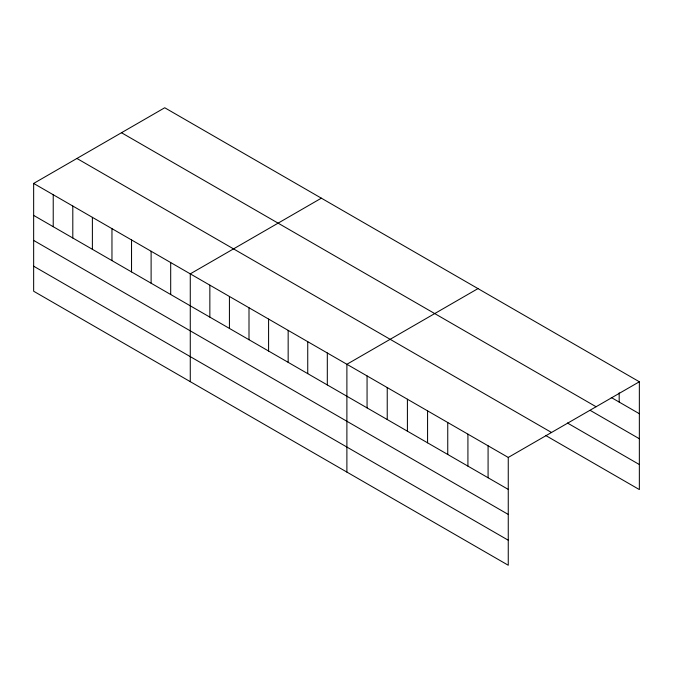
<?xml version="1.0" encoding="UTF-8"?>
<svg xmlns="http://www.w3.org/2000/svg" width="673" height="673" viewBox="0 0 673 673"><rect width="100%" height="100%" fill="white"/><g stroke="black" fill="none" stroke-linecap="round" stroke-linejoin="round"><path stroke-width="1.01" d="M33.65 183.435L508.258 457.447L508.258 565.244L33.65 291.232L33.65 183.435L164.742 107.756L639.35 381.768L639.35 489.565L545.509 435.389M321.358 198.173L190.274 273.861L190.274 381.658M477.981 288.599L346.889 364.286L346.889 472.084M508.258 457.447L639.35 381.768M611.286 397.516L639.35 413.718M121.477 132.724L596.093 406.744M590.238 410.395L639.35 438.746M567.44 423.014L639.35 464.538M76.907 158.458L551.524 432.478M33.65 215.394L508.258 489.406M33.65 240.421L508.258 514.433M33.65 266.205L508.258 540.217M619.177 392.796L619.177 402.075M488.085 445.804L488.085 477.763M467.92 434.161L467.92 466.111M447.747 422.509L447.747 454.468M427.574 410.867L427.574 442.826M407.409 399.224L407.409 431.174M387.236 387.581L387.236 419.531M367.063 375.929L367.063 407.888M327.314 352.98L327.314 384.939M307.738 341.682L307.738 373.633M288.162 330.376L288.162 362.335M268.586 319.069L268.586 351.028M249.002 307.771L249.002 339.722M229.426 296.465L229.426 328.424M209.85 285.167L209.85 317.118M170.69 262.554L170.69 294.513M151.114 251.256L151.114 283.207M131.538 239.95L131.538 271.909M111.962 228.652L111.962 260.602M92.386 217.345L92.386 249.296M72.802 206.039L72.802 237.998M53.226 194.741L53.226 226.692"/></g></svg>
